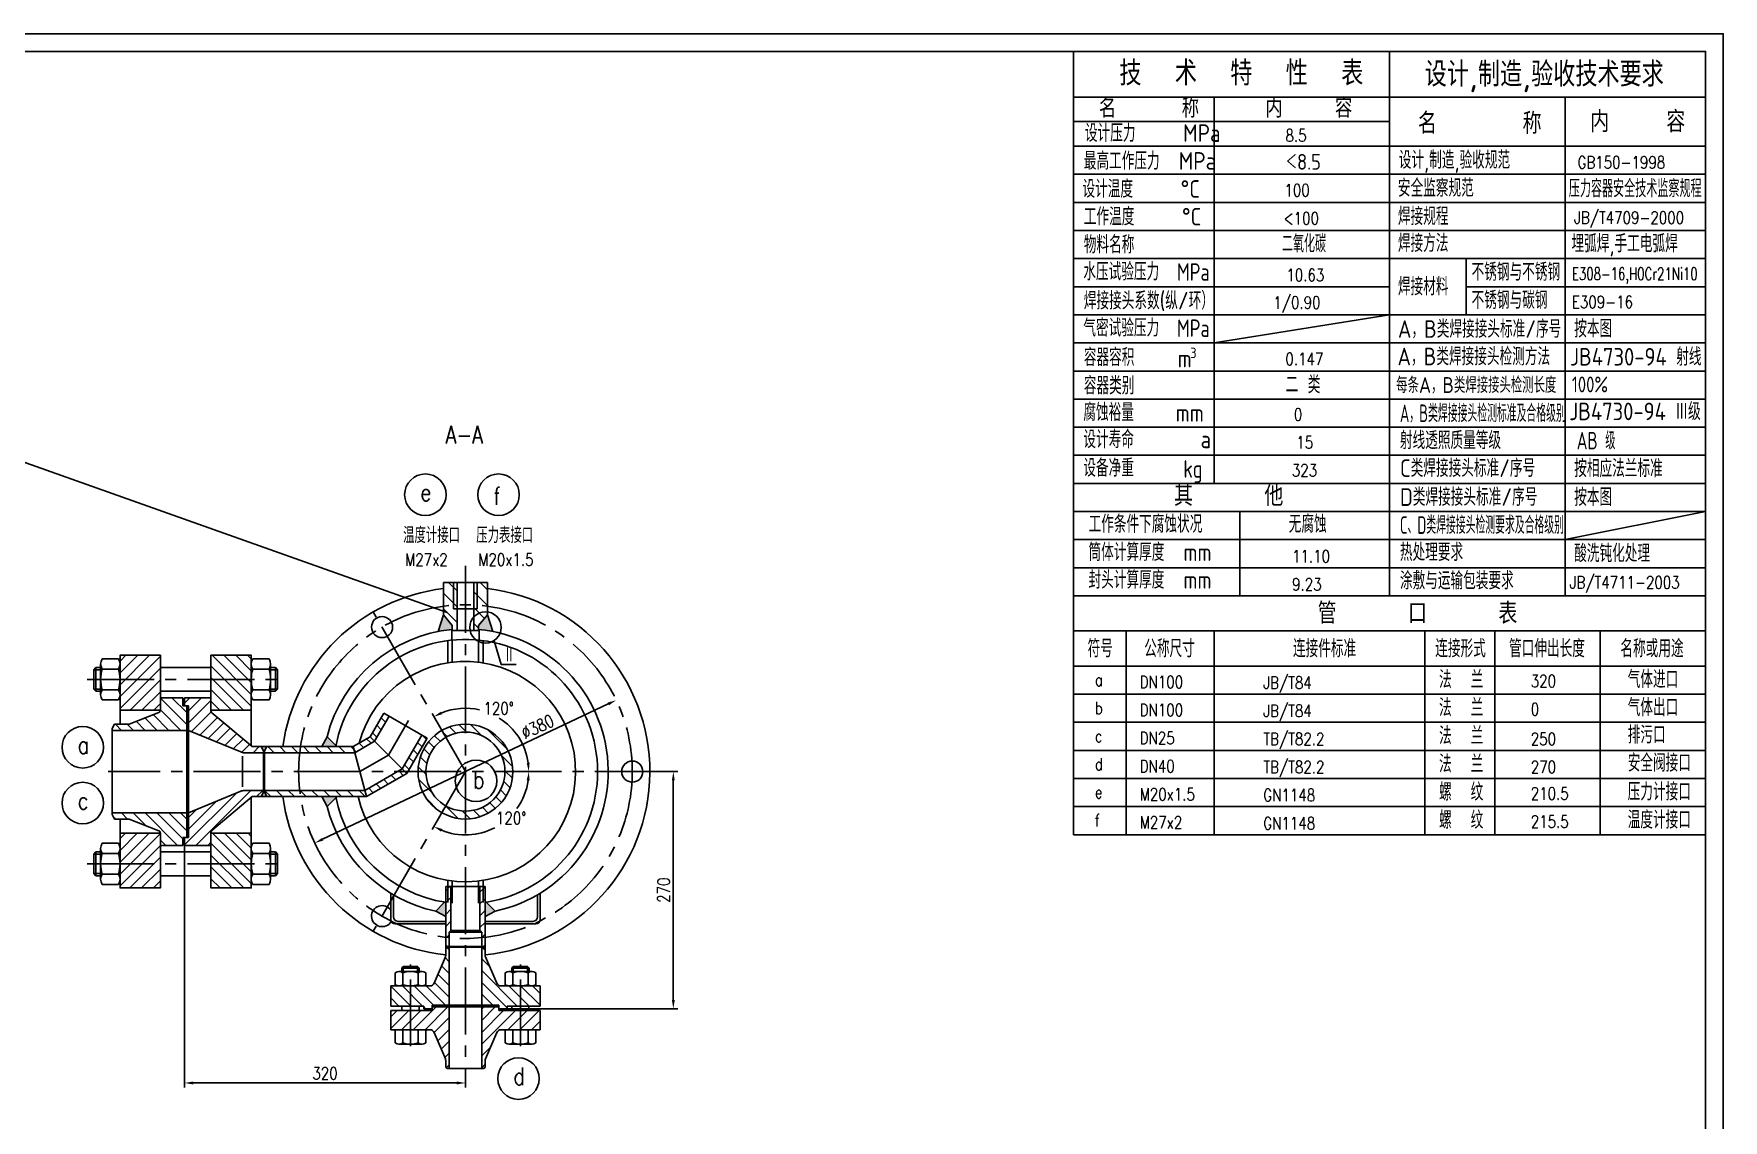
# Model space of a CAD drawing. Header units: millimetres. Extents: x 0 to 1761, y 0 to 1006.
# Drawn here: x 1279.9 to 1761, y 284.7 to 594 of the extents above; entities that cross this region are included whole.
import ezdxf
from ezdxf.enums import TextEntityAlignment as Align

# ---------------------------------------------------------------- set-up
doc = ezdxf.new("R2010")
doc.units = ezdxf.units.MM
doc.linetypes.add('CENTER2', pattern=[28.575, 19.05, -3.175, 3.175, -3.175])
doc.layers.add('AM_5', color=3, linetype='Continuous', lineweight=25)
doc.styles.add('HZXT', font='gbenor.shx', dxfattribs={"bigfont": 'gbcbig.shx'})
doc.styles.get("Standard").update_dxf_attribs({"font": 'txt.shx', "width": 0.8, "height": 3.5})
doc.dimstyles.new('AM_GB', dxfattribs={"dimtxt": 3.5, "dimasz": 2.5, "dimexe": 1.25, "dimexo": 0, "dimgap": 1, "dimtad": 1, "dimdsep": 46, "dimtxsty": 'Standard', "dimcen": 0, "dimclrd": 4, "dimclre": 4, "dimclrt": 3, "dimadec": 0, "dimazin": 2, "dimtp": 0.1, "dimtm": 0.1, "dimtfac": 0.71, "dimtmove": 0, "dimatfit": 0, "dimfxl": 0, "dimlwd": -1, "dimlwe": -1, "dimarcsym": 0})
doc.dimstyles.new('AM_GB$3', dxfattribs={"dimtxt": 3.5, "dimasz": 2.5, "dimexe": 1.25, "dimexo": 0, "dimgap": 1, "dimtad": 1, "dimtoh": 1, "dimdsep": 46, "dimtxsty": 'Standard', "dimcen": 0, "dimclrd": 4, "dimclre": 4, "dimclrt": 3, "dimadec": 0, "dimazin": 2, "dimtp": 0.1, "dimtm": 0.1, "dimtfac": 0.71, "dimtofl": 0, "dimtmove": 0, "dimatfit": 0, "dimfxl": 0, "dimlwd": -1, "dimlwe": -1, "dimarcsym": 0})
pattern_1 = [(45, (1018.8755, 1786.8004), (-1.683798, 1.683798), [])]

# ---------------------------------------------------------------- blocks, each defined once
blk = doc.blocks.new('*D8')
at = {"color": 4, "transparency": 16777216}
for start, end in [(324.4458, 352.0508), (247.9492, 297.5688)]:
    blk.add_arc((1402.84, 383.96), 18.03, start, end, dxfattribs=at)
for points in [[(1420.28, 381.5), (1421.11, 381.44), (1420.87, 383.96)], [(1395.88, 366.87), (1396.25, 367.62), (1393.82, 368.34)]]:
    blk.add_solid(points, dxfattribs=at)
at = {"layer": 'Defpoints', "color": 0, "transparency": 16777216}
for p in [(1286.44, 383.96), (1402.84, 383.96), (1458.74, 383.96), (1405.97, 366.2), (1376.59, 338.5)]:
    blk.add_point(p, dxfattribs=at)
at = {"color": 3, "transparency": 16777216, "insert": (1415.84, 370.73), "char_height": 3.5, "attachment_point": 5}
blk.add_mtext('120°', dxfattribs=at)
blk = doc.blocks.new('*D107')
at = {"color": 4, "transparency": 16777216}
for start, end in [(77.1111, 112.0508), (7.9492, 57.7358)]:
    blk.add_arc((1402.84, 383.96), 18.03, start, end, dxfattribs=at)
for points in [[(1396.25, 400.3), (1395.88, 401.05), (1393.82, 399.58)], [(1421.11, 386.49), (1420.28, 386.43), (1420.87, 383.96)]]:
    blk.add_solid(points, dxfattribs=at)
at = {"layer": 'Defpoints', "color": 0, "transparency": 16777216}
for p in [(1379.09, 425.1), (1416.65, 395.55), (1301.07, 383.96), (1402.84, 383.96), (1458.74, 383.96)]:
    blk.add_point(p, dxfattribs=at)
at = {"color": 3, "transparency": 16777216, "insert": (1412.29, 401.96), "char_height": 3.5, "attachment_point": 5}
blk.add_mtext('120°', dxfattribs=at)
blk = doc.blocks.new('*D108')
at = {"color": 4, "transparency": 16777216}
blk.add_line((1362.17, 364.7), (1443.51, 403.22), dxfattribs=at)
for points in [[(1443.33, 403.6), (1443.69, 402.85), (1445.77, 404.29)], [(1361.99, 365.08), (1362.35, 364.33), (1359.91, 363.63)]]:
    blk.add_solid(points, dxfattribs=at)
at = {"layer": 'Defpoints', "color": 0, "transparency": 16777216}
for p in [(1445.77, 404.29), (1359.91, 363.63)]:
    blk.add_point(p, dxfattribs=at)
at = {"color": 3, "transparency": 16777216, "insert": (1423.38, 396.73), "char_height": 3.5, "attachment_point": 5, "rotation": 25.3404}
blk.add_mtext('∅380', dxfattribs=at)
blk = doc.blocks.new('*D130')
at = {"color": 4, "transparency": 16777216}
for p, q in [((1322.84, 362.96), (1322.84, 294.07)), ((1325.34, 295.32), (1400.34, 295.32)), ((1402.84, 296.85), (1402.84, 294.07))]:
    blk.add_line(p, q, dxfattribs=at)
for points in [[(1325.34, 295.74), (1325.34, 294.91), (1322.84, 295.32)], [(1400.34, 295.74), (1400.34, 294.91), (1402.84, 295.32)]]:
    blk.add_solid(points, dxfattribs=at)
at = {"layer": 'Defpoints', "color": 0, "transparency": 16777216}
for p in [(1322.84, 362.96), (1402.84, 296.85), (1402.84, 295.32)]:
    blk.add_point(p, dxfattribs=at)
at = {"color": 3, "transparency": 16777216, "insert": (1362.84, 298.07), "char_height": 3.5, "attachment_point": 5}
blk.add_mtext('320', dxfattribs=at)
blk = doc.blocks.new('*D141')
at = {"layer": 'AM_5', "color": 4, "transparency": 16777216}
for p, q in [((1458.74, 383.96), (1463.28, 383.96)), ((1462.03, 381.46), (1462.03, 318.96)), ((1414.71, 316.46), (1463.28, 316.46))]:
    blk.add_line(p, q, dxfattribs=at)
for points in [[(1461.62, 381.46), (1462.45, 381.46), (1462.03, 383.96)], [(1461.62, 318.96), (1462.45, 318.96), (1462.03, 316.46)]]:
    blk.add_solid(points, dxfattribs=at)
at = {"layer": 'Defpoints', "color": 0, "transparency": 16777216}
for p in [(1458.74, 383.96), (1414.71, 316.46), (1462.03, 316.46)]:
    blk.add_point(p, dxfattribs=at)
at = {"layer": 'AM_5', "color": 3, "transparency": 16777216, "insert": (1459.28, 350.21), "char_height": 3.5, "attachment_point": 5, "rotation": 90}
blk.add_mtext('270', dxfattribs=at)

msp = doc.modelspace()

# ---------------------------------------------------------------- hatches: boundary and pattern name
h = msp.add_hatch()
h.set_pattern_fill('ANSI31', color=4, angle=90, style=0)
h.set_pattern_definition([(135, (-50, 8e-07), (-2.245064, -2.245064), [])])
h.paths.add_polyline_path([(1406.213, 437.8375), (1405.213, 437.8375), (1405.213, 431.403, -0.00527297), (1406.213, 431.3424)])
h.paths.add_polyline_path([(1409.088, 437.8375), (1406.213, 437.8375), (1406.213, 431.3424, -0.01521344), (1409.088, 431.0495)])
h.paths.add_polyline_path([(1406.213, 431.3424, 0.00527297), (1405.213, 431.403), (1405.213, 430.3375), (1406.213, 430.3375)])
h.paths.add_polyline_path([(1409.088, 431.0495, 0.01521344), (1406.213, 431.3424), (1406.213, 430.3375), (1405.213, 430.3375), (1405.213, 424.0875), (1406.588, 424.0875), (1406.588, 425.5875), (1409.088, 428.5668)])
h.paths.add_polyline_path([(1400.463, 430.3375), (1399.463, 430.3375), (1399.463, 431.3424, 0.01521344), (1396.588, 431.0495), (1396.588, 428.5668), (1399.088, 425.5875), (1399.088, 424.0875), (1400.463, 424.0875)])
h.paths.add_polyline_path([(1399.463, 437.8375), (1396.588, 437.8375), (1396.588, 431.0495, -0.01521344), (1399.463, 431.3424)])
h.paths.add_polyline_path([(1400.463, 437.8375), (1399.463, 437.8375), (1399.463, 431.3424, -0.00527297), (1400.463, 431.403)])
h.paths.add_polyline_path([(1400.463, 431.403, 0.00527297), (1399.463, 431.3424), (1399.463, 430.3375), (1400.463, 430.3375)])
h = msp.add_hatch(color=4)
h.paths.add_polyline_path([(1409.088, 428.5668), (1406.588, 425.5875), (1406.588, 424.414, -0.02488174), (1410.588, 423.8414)])
h.paths.add_polyline_path([(1399.088, 425.5875), (1396.588, 428.5668), (1395.088, 423.8414, -0.02488174), (1399.088, 424.414)])
h = msp.add_hatch()
h.set_pattern_fill('ANSI31', color=4, scale=0.75, angle=90, style=0)
h.paths.add_polyline_path([(1323.463, 402.7125), (1322.338, 402.7125), (1322.338, 404.9625), (1315.963, 404.9625), (1315.963, 401.4588), (1315.9628, 401.4588, -0.30322986), (1315.4848, 400.7765), (1307.0941, 397.5134, -0.09298947), (1306.8223, 397.4625), (1302.9347, 397.4625), (1302.213, 396.2125), (1302.213, 395.7125), (1323.463, 395.7125)])
h.paths.add_polyline_path([(1323.463, 372.2125), (1302.213, 372.2125), (1302.213, 371.7125), (1302.9347, 370.4625), (1306.8223, 370.4625, -0.09298947), (1307.0941, 370.4115), (1315.4848, 367.1484, -0.30931024), (1315.963, 366.4494), (1315.963, 362.9625), (1322.338, 362.9625), (1322.338, 365.2125), (1323.463, 365.2125)])
h.paths.add_polyline_path([(1341.838, 362.1793), (1341.838, 366.4625), (1330.338, 366.4625), (1330.338, 357.7125), (1341.838, 357.7125), (1341.838, 362.0141, -0.0159943)])
h.paths.add_polyline_path([(1341.838, 357.7125), (1330.338, 357.7125), (1330.338, 350.8375), (1341.838, 350.8375), (1341.838, 353.2456, -0.0159943), (1341.838, 353.4108)])
h.paths.add_polyline_path([(1341.838, 405.7456, -0.0159943), (1341.838, 405.9108), (1341.838, 410.2125), (1330.338, 410.2125), (1330.338, 401.4625), (1341.838, 401.4625)])
h.paths.add_polyline_path([(1341.838, 414.5141, -0.0159943), (1341.838, 414.6793), (1341.838, 417.0875), (1330.338, 417.0875), (1330.338, 410.2125), (1341.838, 410.2125)])
h = msp.add_hatch()
h.set_pattern_fill('ANSI31', color=4, scale=0.75, style=0)
h.paths.add_polyline_path([(1330.6324, 400.6962, -0.23359249), (1330.338, 401.2919), (1330.338, 404.9625), (1322.838, 404.9625), (1322.838, 402.7125), (1323.963, 402.7125), (1323.963, 395.7125), (1338.8411, 389.5658, 0.10809117), (1339.8848, 389.3375), (1345.338, 389.3375), (1345.338, 389.8375), (1344.6163, 391.0875), (1342.088, 391.0875)])
h.paths.add_polyline_path([(1342.088, 376.8375), (1344.6163, 376.8375), (1345.338, 378.0875), (1345.338, 378.5875), (1339.8848, 378.5875, 0.10809117), (1338.8411, 378.3591), (1323.963, 372.2125), (1323.963, 365.2125), (1322.838, 365.2125), (1322.838, 362.9625), (1330.338, 362.9625), (1330.338, 366.633, -0.23359249), (1330.6324, 367.2287)])
h.paths.add_polyline_path([(1315.963, 366.4494, 0.00555899), (1315.9628, 366.4661), (1304.463, 366.4661), (1304.463, 362.1793, -0.0159943), (1304.463, 362.0141), (1304.463, 357.7125), (1315.963, 357.7125)])
h.paths.add_polyline_path([(1315.963, 357.7125), (1304.463, 357.7125), (1304.463, 353.4108, -0.0159943), (1304.463, 353.2456), (1304.463, 350.8375), (1315.963, 350.8375)])
h.paths.add_polyline_path([(1315.963, 410.2125), (1304.463, 410.2125), (1304.463, 405.9108, -0.0159943), (1304.463, 405.7456), (1304.463, 401.4588), (1315.9628, 401.4588, 0.00555899), (1315.963, 401.4755)])
h.paths.add_polyline_path([(1315.963, 417.0875), (1304.463, 417.0875), (1304.463, 414.6793, -0.0159943), (1304.463, 414.5141), (1304.463, 410.2125), (1315.963, 410.2125)])
h = msp.add_hatch()
h.set_pattern_fill('ANSI31', color=4, scale=0.75, angle=90, style=0)
h.paths.add_polyline_path([(1374.2173, 378.5875), (1374.6862, 376.8375), (1386.1147, 383.4357), (1385.588, 383.9625), (1383.5271, 383.9625)])
h.paths.add_polyline_path([(1384.8337, 384.7168), (1385.588, 383.9625), (1386.4189, 383.9625), (1391.9139, 393.4801), (1390.3983, 394.3551)])
h.paths.add_polyline_path([(1381.0885, 399.7301), (1379.573, 400.6051), (1375.683, 393.8674), (1376.9641, 392.5863)])
h.paths.add_polyline_path([(1376.9641, 392.5863), (1375.683, 393.8674), (1370.868, 391.0875), (1371.3369, 389.3375)])
h.paths.add_polyline_path([(1371.3369, 389.3375), (1370.868, 391.0875), (1355.8754, 391.0875, 0.00929214), (1355.6431, 389.3375)])
h.paths.add_polyline_path([(1355.6431, 389.3375, -0.00929214), (1355.8754, 391.0875), (1346.3097, 391.0875), (1345.588, 389.8375), (1345.588, 389.3375)])
h.paths.add_polyline_path([(1355.8754, 376.8375, -0.00929214), (1355.6431, 378.5875), (1345.588, 378.5875), (1345.588, 378.0875), (1346.3097, 376.8375)])
h.paths.add_polyline_path([(1374.6862, 376.8375), (1374.2173, 378.5875), (1355.6431, 378.5875, 0.00929214), (1355.8754, 376.8375)])
h = msp.add_hatch()
h.set_pattern_fill('ANSI31', color=4, scale=0.75, angle=90, style=0)
h.paths.add_polyline_path([(1402.838, 372.7125), (1402.838, 370.4625, 0.41421356), (1416.338, 383.9625), (1414.088, 383.9625, -0.41421356)])
h.paths.add_polyline_path([(1402.838, 397.4625), (1402.838, 395.2125, -0.41421356), (1414.088, 383.9625), (1416.338, 383.9625, 0.41421356)])
h.paths.add_polyline_path([(1396.088, 395.6538), (1397.213, 393.7052, -0.1316525), (1402.838, 395.2125), (1402.838, 397.4625, 0.1316525)])
h.paths.add_polyline_path([(1389.338, 383.9625), (1391.588, 383.9625, -0.26794919), (1397.213, 393.7052), (1396.088, 395.6538, 0.26794919)])
h.paths.add_polyline_path([(1391.588, 383.9625), (1389.338, 383.9625, 0.26794919), (1396.088, 372.2711), (1397.213, 374.2197, -0.26794919)])
h.paths.add_polyline_path([(1402.838, 370.4625), (1402.838, 372.7125, -0.1316525), (1397.213, 374.2197), (1396.088, 372.2711, 0.1316525)])
h = msp.add_hatch(color=4)
h.paths.add_polyline_path([(1345.588, 378.0875), (1345.588, 378.5875), (1345.338, 378.5875), (1345.338, 378.0875), (1344.6163, 376.8375), (1346.3097, 376.8375)])
h.paths.add_polyline_path([(1346.3097, 391.0875), (1344.6163, 391.0875), (1345.338, 389.8375), (1345.338, 389.3375), (1345.588, 389.3375), (1345.588, 389.8375)])
h = msp.add_hatch(color=4)
h.paths.add_polyline_path([(1363.444, 393.8872), (1361.944, 391.0875), (1365.8938, 391.0875, -0.00338802), (1365.9937, 391.5875), (1365.7437, 391.5875)])
h.paths.add_polyline_path([(1365.7437, 376.3375), (1365.9937, 376.3375, -0.00338802), (1365.8938, 376.8375), (1361.944, 376.8375), (1363.444, 374.0377)])
h = msp.add_hatch()
h.set_pattern_fill('ANSI31', color=4, scale=0.75, style=0)
h.set_pattern_definition(pattern_1)
h.paths.add_polyline_path([(1408.463, 336.7967), (1408.463, 351.2125), (1406.963, 351.2125), (1406.963, 338.7125), (1407.463, 338.2125), (1407.463, 336.6882, 0.00529421)])
h.paths.add_polyline_path([(1408.463, 334.5011), (1408.463, 336.7967, -0.00529421), (1407.463, 336.6882), (1407.463, 334.2125), (1407.963, 334.2125)])
h.paths.add_polyline_path([(1398.213, 334.2125), (1398.213, 336.6882, -0.00529421), (1397.213, 336.7967), (1397.213, 334.5011), (1397.713, 334.2125)])
h.paths.add_polyline_path([(1398.213, 336.6882), (1398.213, 338.2125), (1398.713, 338.7125), (1398.713, 351.2125), (1397.213, 351.2125), (1397.213, 336.7967, 0.00529421)])
h = msp.add_hatch(color=4)
h.paths.add_polyline_path([(1411.3196, 344.2327), (1408.963, 346.5893), (1408.963, 346.8393), (1408.463, 346.8393), (1408.463, 342.7327)])
h.paths.add_polyline_path([(1397.213, 342.7327), (1397.213, 346.8393), (1396.713, 346.8393), (1396.713, 346.5893), (1394.3564, 344.2327)])
h = msp.add_hatch()
h.set_pattern_fill('ANSI31', color=4, scale=0.75, angle=-90, style=0)
h.set_pattern_definition([(315, (1018.8755, 1786.8004), (1.683798, 1.683798), [])])
h.paths.add_polyline_path([(1387.213, 317.2125), (1387.213, 322.9625), (1383.9886, 322.9625, -0.0159943), (1383.8663, 322.9625), (1381.588, 322.9625), (1381.588, 317.2125)])
h.paths.add_polyline_path([(1392.7622, 322.9625), (1390.4838, 322.9625, -0.0159943), (1390.3615, 322.9625), (1387.213, 322.9625), (1387.213, 317.2125), (1390.963, 317.2125), (1390.963, 316.4625), (1393.338, 316.4625), (1393.338, 317.4625), (1398.213, 317.4625), (1398.213, 333.9625), (1397.713, 333.9625), (1397.213, 333.6738), (1397.213, 331.7179, -0.10112147), (1397.1128, 331.2275), (1393.912, 323.7221, -0.30050517)])
h.paths.add_polyline_path([(1411.764, 323.7221), (1408.5632, 331.2275, -0.10112147), (1408.463, 331.7179), (1408.463, 333.6738), (1407.963, 333.9625), (1407.463, 333.9625), (1407.463, 317.4625), (1412.338, 317.4625), (1412.338, 316.4625), (1414.713, 316.4625), (1414.713, 317.2125), (1418.463, 317.2125), (1418.463, 322.9625), (1415.3145, 322.9625, -0.0159943), (1415.1922, 322.9625), (1412.9138, 322.9625, -0.30050517)])
h.paths.add_polyline_path([(1418.463, 317.2125), (1424.088, 317.2125), (1424.088, 322.9625), (1421.8097, 322.9625, -0.0159943), (1421.6874, 322.9625), (1418.463, 322.9625)])
h = msp.add_hatch(color=4)
h.paths.add_polyline_path([(1408.463, 333.6738), (1408.463, 334.5011), (1407.963, 334.2125), (1407.463, 334.2125), (1407.463, 333.9625), (1407.963, 333.9625)])
h.paths.add_polyline_path([(1397.713, 333.9625), (1398.213, 333.9625), (1398.213, 334.2125), (1397.713, 334.2125), (1397.213, 334.5011), (1397.213, 333.6738)])
h = msp.add_hatch()
h.set_pattern_fill('ANSI31', color=4, scale=0.75, style=0)
h.set_pattern_definition(pattern_1)
h.paths.add_polyline_path([(1424.088, 310.4625), (1424.088, 315.9625), (1418.463, 315.9625), (1418.463, 310.4625)])
h.paths.add_polyline_path([(1412.338, 315.9625), (1412.338, 316.9625), (1407.463, 316.9625), (1407.463, 299.4625), (1407.963, 299.4625), (1408.463, 299.7511), (1408.463, 301.707, -0.10112147), (1408.5632, 302.1974), (1411.764, 309.7028, -0.30050517), (1412.9138, 310.4625), (1418.463, 310.4625), (1418.463, 315.9625)])
h.paths.add_polyline_path([(1398.213, 316.9625), (1393.338, 316.9625), (1393.338, 315.9625), (1387.213, 315.9625), (1387.213, 310.4625), (1392.7622, 310.4625, -0.30050517), (1393.912, 309.7028), (1397.1128, 302.1974, -0.10112147), (1397.213, 301.707), (1397.213, 299.7511), (1397.713, 299.4625), (1398.213, 299.4625)])
h.paths.add_polyline_path([(1381.588, 315.9625), (1381.588, 310.4625), (1387.213, 310.4625), (1387.213, 315.9625)])

# ---------------------------------------------------------------- linework, layer by layer
for p, q in [((1576, 366), (1576, 589)), ((1396.588, 437.8375), (1409.088, 437.8375)), ((1396.588, 428.5668), (1396.588, 437.8375)), ((1400.463, 437.8375), (1400.463, 424.0875)), ((1405.213, 437.8375), (1405.213, 424.0875)), ((1409.088, 428.5668), (1409.088, 437.8375)), ((1576, 434), (1756, 434)), ((1395.088, 423.8414), (1396.588, 428.5668)), ((1399.088, 425.5875), (1396.588, 428.5668)), ((1399.463, 430.3375), (1406.213, 430.3375)), ((1406.588, 425.5875), (1409.088, 428.5668)), ((1410.588, 423.8414), (1409.088, 428.5668)), ((1398.963, 424.4022), (1398.963, 421.3874)), ((1399.088, 424.0875), (1399.088, 425.5875)), ((1399.088, 424.0875), (1406.588, 424.0875)), ((1406.588, 424.0875), (1406.588, 425.5875)), ((1406.713, 424.4022), (1406.713, 421.3874)), ((1576, 424), (1756, 424)), ((1397.838, 414.9365), (1397.838, 421.2537)), ((1399.088, 415.1125), (1399.088, 421.4001)), ((1406.588, 415.1125), (1406.588, 421.4001)), ((1407.838, 414.9365), (1407.838, 421.2537)), ((1299.4027, 413.1353), (1304.0108, 413.1353)), ((1315.963, 413.5875), (1330.338, 413.5875)), ((1346.8983, 413.1353), (1342.2902, 413.1353)), ((1299.4027, 407.2896), (1304.0108, 407.2896)), ((1315.963, 406.8375), (1330.338, 406.8375)), ((1315.963, 404.9625), (1322.338, 404.9625)), ((1322.338, 402.7125), (1322.338, 404.9625)), ((1322.838, 404.9625), (1330.338, 404.9625)), ((1322.838, 404.9625), (1322.838, 402.7125)), ((1346.8983, 407.2896), (1342.2902, 407.2896)), ((1304.463, 401.4588), (1315.9628, 401.4588)), ((1307.0941, 397.5134), (1315.4848, 400.7765)), ((1322.338, 402.7125), (1323.963, 402.7125)), ((1323.463, 402.7125), (1323.463, 365.2125)), ((1323.963, 402.7125), (1323.963, 365.2125)), ((1330.338, 401.4625), (1341.838, 401.4625)), ((1342.088, 391.0875), (1330.5806, 400.7396)), ((1375.683, 393.8674), (1379.573, 400.6051)), ((1376.9641, 392.5863), (1381.0885, 399.7301)), ((1391.9139, 393.4801), (1379.573, 400.6051)), ((1302.9347, 397.4625), (1302.213, 396.2125)), ((1302.213, 396.2125), (1302.213, 371.7125)), ((1323.963, 395.7125), (1302.213, 395.7125)), ((1302.9347, 397.4625), (1306.8223, 397.4625)), ((1338.8411, 389.5658), (1323.963, 395.7125)), ((1342.088, 391.0875), (1370.868, 391.0875)), ((1345.338, 389.8375), (1344.6163, 391.0875)), ((1345.338, 389.8375), (1345.338, 378.0875)), ((1345.588, 389.8375), (1346.3097, 391.0875)), ((1345.588, 378.0875), (1345.588, 389.8375)), ((1361.944, 391.0875), (1363.444, 393.8872)), ((1365.7437, 391.5875), (1363.444, 393.8872)), ((1365.9937, 391.5875), (1365.7437, 391.5875)), ((1370.868, 391.0875), (1375.683, 393.8674)), ((1374.6862, 376.8375), (1370.868, 391.0875)), ((1371.3369, 389.3375), (1376.9641, 392.5863)), ((1386.1147, 383.4357), (1375.683, 393.8674)), ((1384.8337, 384.7168), (1390.3983, 394.3551)), ((1386.1147, 383.4357), (1391.9139, 393.4801)), ((1339.338, 379.647), (1339.338, 388.3815)), ((1345.338, 389.3375), (1339.8848, 389.3375)), ((1342.838, 389.3375), (1371.3369, 389.3375)), ((1374.2173, 378.5875), (1384.8337, 384.7168)), ((1374.6862, 376.8375), (1386.1147, 383.4357)), ((1338.8411, 378.3591), (1323.963, 372.2125)), ((1342.088, 376.8375), (1330.5806, 367.1853)), ((1345.338, 378.5875), (1339.8848, 378.5875)), ((1342.1163, 376.8375), (1374.6862, 376.8375)), ((1342.838, 378.5875), (1374.2173, 378.5875)), ((1345.338, 378.0875), (1344.6163, 376.8375)), ((1345.588, 378.0875), (1346.3097, 376.8375)), ((1361.944, 376.8375), (1363.444, 374.0377)), ((1365.7437, 376.3375), (1363.444, 374.0377)), ((1365.9937, 376.3375), (1365.7437, 376.3375)), ((1323.963, 372.2125), (1302.213, 372.2125)), ((1302.9347, 370.4625), (1302.213, 371.7125)), ((1302.9347, 370.4625), (1306.8223, 370.4625)), ((1304.463, 366.4661), (1315.9628, 366.4661)), ((1307.0941, 370.4115), (1315.4848, 367.1484)), ((1330.338, 366.4625), (1341.838, 366.4625)), ((1576, 366), (1756, 366)), ((1315.963, 362.9625), (1322.338, 362.9625)), ((1315.963, 361.0875), (1330.338, 361.0875)), ((1322.338, 365.2125), (1323.963, 365.2125)), ((1322.338, 362.9625), (1322.338, 365.2125)), ((1322.838, 365.2125), (1322.838, 362.9625)), ((1322.838, 362.9625), (1330.338, 362.9625)), ((1299.4027, 360.6353), (1304.0108, 360.6353)), ((1346.8983, 360.6353), (1342.2902, 360.6353)), ((1299.4027, 354.7896), (1304.0108, 354.7896)), ((1315.963, 354.3375), (1330.338, 354.3375)), ((1346.8983, 354.7896), (1342.2902, 354.7896)), ((1408.463, 351.2125), (1397.213, 351.2125)), ((1397.213, 351.2125), (1397.213, 333.1738)), ((1397.838, 352.9884), (1397.838, 346.6712)), ((1398.713, 351.2125), (1398.713, 338.7125)), ((1399.088, 352.8124), (1399.088, 346.5248)), ((1406.588, 352.8124), (1406.588, 346.5248)), ((1406.963, 351.2125), (1406.963, 338.7125)), ((1407.838, 352.9884), (1407.838, 346.6712)), ((1408.463, 351.2125), (1408.463, 333.1738)), ((1381.588, 349.3384), (1381.588, 341.8384)), ((1382.338, 349.0133), (1382.338, 342.5884)), ((1396.713, 346.5893), (1394.3564, 344.2327)), ((1396.713, 346.8393), (1396.713, 346.5893)), ((1396.713, 346.8393), (1397.213, 346.8393)), ((1408.963, 346.8393), (1408.463, 346.8393)), ((1408.963, 346.8393), (1408.963, 346.5893)), ((1408.963, 346.5893), (1411.3196, 344.2327)), ((1423.338, 342.5884), (1423.338, 349.0133)), ((1424.088, 341.8384), (1424.088, 349.3384)), ((1397.213, 342.7327), (1394.3564, 344.2327)), ((1408.463, 342.7327), (1411.3196, 344.2327)), ((1382.838, 340.5884), (1397.213, 340.5884)), ((1383.588, 341.3384), (1397.213, 341.3384)), ((1398.713, 338.7125), (1398.213, 338.2125)), ((1398.213, 338.2125), (1398.213, 299.4625)), ((1407.463, 338.2125), (1398.213, 338.2125)), ((1406.963, 338.7125), (1398.713, 338.7125)), ((1406.963, 338.7125), (1407.463, 338.2125)), ((1407.463, 338.2125), (1407.463, 299.4625)), ((1408.463, 341.3384), (1422.088, 341.3384)), ((1408.463, 340.5884), (1422.838, 340.5884)), ((1397.713, 334.2125), (1397.213, 334.5011)), ((1397.713, 333.9625), (1397.213, 333.6738)), ((1397.213, 333.6738), (1397.213, 331.7179)), ((1407.963, 334.2125), (1397.713, 334.2125)), ((1407.963, 333.9625), (1397.713, 333.9625)), ((1407.963, 334.2125), (1408.463, 334.5011)), ((1407.963, 333.9625), (1408.463, 333.6738)), ((1408.463, 333.6738), (1408.463, 331.7179)), ((1397.1128, 331.2275), (1393.912, 323.7221)), ((1408.5632, 331.2275), (1411.764, 323.7221)), ((1381.588, 317.2125), (1381.588, 322.9625)), ((1392.7622, 322.9625), (1381.588, 322.9625)), ((1385.01, 326.7109), (1385.01, 323.2974)), ((1389.3401, 326.7109), (1389.3401, 323.2974)), ((1424.088, 322.9625), (1412.9138, 322.9625)), ((1416.3358, 326.7109), (1416.3358, 323.2974)), ((1420.666, 326.7109), (1420.666, 323.2974)), ((1424.088, 317.2125), (1424.088, 322.9625)), ((1381.588, 317.2125), (1390.963, 317.2125)), ((1381.588, 315.9625), (1381.588, 310.4625)), ((1381.588, 315.9625), (1393.338, 315.9625)), ((1384.7509, 317.2125), (1384.7509, 315.9625)), ((1389.6751, 317.2125), (1389.6751, 315.9625)), ((1390.963, 316.4625), (1390.963, 317.2125)), ((1390.963, 316.9625), (1390.963, 316.4625)), ((1393.338, 316.4625), (1390.963, 316.4625)), ((1412.338, 317.4625), (1393.338, 317.4625)), ((1393.338, 317.4625), (1393.338, 315.9625)), ((1412.338, 316.9625), (1393.338, 316.9625)), ((1412.338, 317.4625), (1412.338, 315.9625)), ((1414.713, 316.4625), (1412.338, 316.4625)), ((1424.088, 315.9625), (1412.338, 315.9625)), ((1424.088, 317.2125), (1414.713, 317.2125)), ((1414.713, 316.4625), (1414.713, 317.2125)), ((1414.713, 317.2125), (1414.713, 316.4625)), ((1416.0009, 317.2125), (1416.0009, 315.9625)), ((1420.9251, 317.2125), (1420.9251, 315.9625)), ((1424.088, 315.9625), (1424.088, 310.4625)), ((1392.7622, 310.4625), (1381.588, 310.4625)), ((1385.01, 306.7142), (1385.01, 310.4625)), ((1389.3401, 306.7142), (1389.3401, 310.4625)), ((1397.1128, 302.1974), (1393.912, 309.7028)), ((1408.5632, 302.1974), (1411.764, 309.7028)), ((1424.088, 310.4625), (1412.9138, 310.4625)), ((1416.3358, 306.7142), (1416.3358, 310.4625)), ((1420.666, 306.7142), (1420.666, 310.4625)), ((1397.213, 299.7511), (1397.213, 301.707)), ((1397.713, 299.4625), (1397.213, 299.7511)), ((1407.963, 299.4625), (1397.713, 299.4625)), ((1407.963, 299.4625), (1408.463, 299.7511)), ((1408.463, 299.7511), (1408.463, 301.707))]:
    msp.add_line(p, q)
at = {"color": 4}
for p, q in [((1666, 434), (1666, 589)), ((1576, 576), (1756, 576)), ((1616, 576), (1616, 466)), ((1716, 576), (1716, 434)), ((1576, 569), (1666, 569)), ((1576, 562), (1756, 562)), ((1576, 554), (1756, 554)), ((1576, 546), (1756, 546)), ((1576, 546), (1666, 546)), ((1576, 538), (1756, 538)), ((1576, 530), (1756, 530)), ((1687.8214, 514), (1687.8214, 530)), ((1576, 522), (1666, 522)), ((1687.8214, 522), (1756, 522)), ((1576, 514), (1756, 514)), ((1616, 506), (1666, 514)), ((1576, 506), (1756, 506)), ((1576, 498), (1756, 498)), ((1576, 490), (1756, 490)), ((1576, 482), (1756, 482)), ((1397.6237, 429.2499), (1273.3838, 473.4079)), ((1576, 474), (1756, 474)), ((1576, 466), (1756, 466)), ((1576, 458), (1756, 458)), ((1623.3379, 457.7462), (1623.3379, 434)), ((1716, 450), (1756, 458)), ((1576, 450), (1756, 450)), ((1399.463, 437.8375), (1399.463, 430.3375)), ((1406.213, 437.8375), (1406.213, 430.3375)), ((1576, 442), (1756, 442)), ((1666, 442), (1756, 442)), ((1591, 366), (1591, 424)), ((1616, 366), (1616, 424)), ((1676, 366), (1676, 424)), ((1696, 366), (1696, 424)), ((1726, 366), (1726, 424)), ((1412.9856, 414.4658), (1410.9766, 421.2278)), ((1412.9856, 414.4658), (1417.289, 414.4658)), ((1576, 414), (1756, 414)), ((1756, 406), (1576, 406)), ((1576, 398), (1756, 398)), ((1576, 390), (1756, 390)), ((1576, 382), (1756, 382)), ((1576, 374), (1756, 374))]:
    msp.add_line(p, q, dxfattribs=at)
at = {"color": 1, "linetype": 'CENTER2'}
for p, q in [((1402.838, 442.5059), (1402.838, 296.8524)), ((1402.838, 383.9625), (1376.588, 429.4288)), ((1295.0993, 410.2125), (1351.1051, 410.2125)), ((1380.8989, 388.6516), (1386.5754, 398.4835)), ((1372.7771, 383.9625), (1380.8989, 388.6516)), ((1458.7436, 383.9625), (1301.0706, 383.9625)), ((1402.838, 383.9625), (1376.588, 338.4961)), ((1295.0993, 357.7125), (1351.1051, 357.7125)), ((1387.213, 305.7574), (1387.213, 329.0156)), ((1418.463, 305.7574), (1418.463, 329.0156))]:
    msp.add_line(p, q, dxfattribs=at)
at = {"color": 4, "linetype": 'ByBlock'}
for p, q in [((1296.9705, 412.9575), (1298.9505, 412.9575)), ((1349.3305, 412.9575), (1347.3505, 412.9575)), ((1296.9705, 407.4675), (1298.9505, 407.4675)), ((1349.3305, 407.4675), (1347.3505, 407.4675)), ((1296.9705, 360.4575), (1298.9505, 360.4575)), ((1349.3305, 360.4575), (1347.3505, 360.4575)), ((1296.9705, 354.9675), (1298.9505, 354.9675)), ((1349.3305, 354.9675), (1347.3505, 354.9675)), ((1385.1417, 328.5125), (1385.1417, 327.0458)), ((1389.2084, 328.5125), (1389.2084, 327.0458)), ((1416.4676, 328.5125), (1416.4676, 327.0458)), ((1420.5342, 328.5125), (1420.5342, 327.0458))]:
    msp.add_line(p, q, dxfattribs=at)
at = {"color": 4}
msp.add_lwpolyline([(920, 594), (1761, 594), (1761, 0), (920, 0)], close=True, dxfattribs=at)
msp.add_lwpolyline([(945, 589), (1756, 589), (1756, 5), (945, 5)], close=True)
for points in [[(1298.9505, 405.7456), (1298.9505, 414.6793)], [(1299.4027, 416.0581), (1304.0108, 416.0581)], [(1315.963, 401.4755), (1315.963, 417.0875), (1304.463, 417.0875), (1304.463, 397.4625)], [(1330.338, 401.2919), (1330.338, 417.0875), (1341.838, 417.0875), (1341.838, 391.2971)], [(1346.8983, 416.0581), (1342.2902, 416.0581)], [(1347.3505, 405.7456), (1347.3505, 414.6793)], [(1298.9505, 406.8375), (1297.6005, 406.8375), (1296.9705, 407.4675), (1296.9705, 412.9575), (1297.6005, 413.5875), (1298.9505, 413.5875)], [(1297.6005, 406.8375), (1297.6005, 413.5875)], [(1347.3505, 406.8375), (1348.7005, 406.8375), (1349.3305, 407.4675), (1349.3305, 412.9575), (1348.7005, 413.5875), (1347.3505, 413.5875)], [(1348.7005, 406.8375), (1348.7005, 413.5875)], [(1304.0108, 404.3668), (1299.4027, 404.3668)], [(1342.2902, 404.3668), (1346.8983, 404.3668)], [(1330.338, 366.633), (1330.338, 350.8375), (1341.838, 350.8375), (1341.838, 376.6278)], [(1315.963, 366.4494), (1315.963, 350.8375), (1304.463, 350.8375), (1304.463, 370.4625)], [(1298.9505, 361.0875), (1297.6005, 361.0875), (1296.9705, 360.4575), (1296.9705, 354.9675), (1297.6005, 354.3375), (1298.9505, 354.3375)], [(1297.6005, 361.0875), (1297.6005, 354.3375)], [(1298.9505, 362.1793), (1298.9505, 353.2456)], [(1304.0108, 363.5581), (1299.4027, 363.5581)], [(1342.2902, 363.5581), (1346.8983, 363.5581)], [(1347.3505, 362.1793), (1347.3505, 353.2456)], [(1347.3505, 361.0875), (1348.7005, 361.0875), (1349.3305, 360.4575), (1349.3305, 354.9675), (1348.7005, 354.3375), (1347.3505, 354.3375)], [(1348.7005, 361.0875), (1348.7005, 354.3375)], [(1299.4027, 351.8668), (1304.0108, 351.8668)], [(1346.8983, 351.8668), (1342.2902, 351.8668)], [(1389.6751, 327.0458), (1389.6751, 328.0458), (1389.2084, 328.5125), (1385.1417, 328.5125), (1384.6751, 328.0458), (1384.6751, 327.0458)], [(1389.6751, 328.0458), (1384.6751, 328.0458)], [(1416.0009, 327.0458), (1416.0009, 328.0458), (1416.4676, 328.5125), (1420.5342, 328.5125), (1421.0009, 328.0458), (1421.0009, 327.0458)], [(1416.0009, 328.0458), (1421.0009, 328.0458)], [(1382.8449, 326.7109), (1382.8449, 323.2974)], [(1390.4838, 327.0458), (1383.8663, 327.0458)], [(1391.5052, 323.2974), (1391.5052, 326.7109)], [(1414.1708, 323.2974), (1414.1708, 326.7109)], [(1415.1922, 327.0458), (1421.8097, 327.0458)], [(1422.831, 326.7109), (1422.831, 323.2974)], [(1382.8449, 306.7142), (1382.8449, 310.4625)], [(1391.5052, 310.4625), (1391.5052, 306.7142)], [(1414.1708, 310.4625), (1414.1708, 306.7142)], [(1422.831, 306.7142), (1422.831, 310.4625)], [(1390.4838, 306.3792), (1383.8663, 306.3792)], [(1415.1922, 306.3792), (1421.8097, 306.3792)]]:
    msp.add_lwpolyline(points)
for centre, radius in [((1391.4219, 462.7937), 5.9132), ((1412.2563, 462.7937), 5.9132), ((1408.5401, 424.9965), 4.4877), ((1293.858, 390.9013), 5.9132), ((1405.8643, 381.3412), 5.9132), ((1293.858, 375.0198), 5.9132), ((1417.9413, 296.5811), 5.9132)]:
    msp.add_circle(centre, radius, dxfattribs=at)
at = {"color": 1, "linetype": 'CENTER2'}
msp.add_circle((1402.838, 383.9625), 47.5, dxfattribs=at)
for centre, radius in [((1379.088, 425.0987), 3), ((1402.838, 383.9625), 13.5), ((1402.838, 383.9625), 11.25), ((1450.338, 383.9625), 3)]:
    msp.add_circle(centre, radius)
for centre, radius, start, end in [((1402.838, 383.9625), 52.5, 96.837141, 172.200074), ((1402.838, 383.9625), 52.5, 276.15064, 83.162859), ((1402.838, 383.9625), 40.625, 95.296381, 165.859419), ((1402.838, 383.9625), 40.625, 282.050794, 84.703619), ((1402.838, 383.9625), 37.625, 279.368916, 169.084051), ((1301.5307, 414.5967), 2.5816, 145.521282, 214.478718), ((1301.8828, 414.5967), 2.5816, 325.521282, 34.478718), ((1344.4182, 414.5967), 2.5816, 145.521282, 214.478718), ((1344.7703, 414.5967), 2.5816, 325.521282, 34.478718), ((1402.838, 383.9625), 31.375, 193.125904, 165.077504), ((1308.6233, 410.2125), 9.6728, 162.412046, 197.587954), ((1294.7902, 410.2125), 9.6728, 342.412046, 17.587954), ((1351.5108, 410.2125), 9.6728, 162.412046, 197.587954), ((1337.6777, 410.2125), 9.6728, 342.412046, 17.587954), ((1301.5307, 405.8282), 2.5816, 145.521282, 214.478718), ((1301.8828, 405.8282), 2.5816, 325.521282, 34.478718), ((1344.4182, 405.8282), 2.5816, 145.521282, 214.478718), ((1344.7703, 405.8282), 2.5816, 325.521282, 34.478718), ((1315.213, 401.4755), 0.75, 291.250506, 0), ((1331.088, 401.2919), 0.75, 180, 227.429273), ((1306.8223, 398.2125), 0.75, 270, 291.250506), ((1339.8848, 391.8375), 2.5, 245.323137, 270), ((1339.8848, 376.0875), 2.5, 90, 114.676863), ((1402.838, 383.9625), 52.5, 187.799926, 263.84936), ((1402.838, 383.9625), 37.625, 190.915949, 261.401952), ((1306.8223, 369.7125), 0.75, 68.749494, 90), ((1402.838, 383.9625), 40.625, 194.140581, 257.949206), ((1315.213, 366.4494), 0.75, 0, 68.749494), ((1331.088, 366.633), 0.75, 132.570727, 180), ((1301.5307, 362.0967), 2.5816, 145.521282, 214.478718), ((1301.8828, 362.0967), 2.5816, 325.521282, 34.478718), ((1344.4182, 362.0967), 2.5816, 145.521282, 214.478718), ((1344.7703, 362.0967), 2.5816, 325.521282, 34.478718), ((1308.6233, 357.7125), 9.6728, 162.412046, 197.587954), ((1294.7902, 357.7125), 9.6728, 342.412046, 17.587954), ((1351.5108, 357.7125), 9.6728, 162.412046, 197.587954), ((1337.6777, 357.7125), 9.6728, 342.412046, 17.587954), ((1301.5307, 353.3282), 2.5816, 145.521282, 214.478718), ((1301.8828, 353.3282), 2.5816, 325.521282, 34.478718), ((1344.4182, 353.3282), 2.5816, 145.521282, 214.478718), ((1344.7703, 353.3282), 2.5816, 325.521282, 34.478718), ((1379.088, 342.8262), 3, 33.55731, 330.251986), ((1382.838, 341.8384), 1.25, 180, 270), ((1383.588, 342.5884), 1.25, 180, 270), ((1422.088, 342.5884), 1.25, 270, 0), ((1422.838, 341.8384), 1.25, 270, 0), ((1395.963, 331.7179), 1.25, 336.903178, 0), ((1409.713, 331.7179), 1.25, 180, 203.096822), ((1383.9275, 325.1345), 1.9123, 55.521282, 124.478718), ((1383.9275, 324.8737), 1.9123, 235.521282, 304.478718), ((1387.1751, 319.8807), 7.1651, 72.412046, 107.587954), ((1387.1751, 330.1275), 7.1651, 252.412046, 287.587954), ((1390.4227, 325.1345), 1.9123, 55.521282, 124.478718), ((1390.4227, 324.8737), 1.9123, 235.521282, 304.478718), ((1392.7622, 324.2125), 1.25, 270, 336.903178), ((1412.9138, 324.2125), 1.25, 203.096822, 270), ((1415.2533, 325.1345), 1.9123, 55.521282, 124.478718), ((1415.2533, 324.8737), 1.9123, 235.521282, 304.478718), ((1418.5009, 319.8807), 7.1651, 72.412046, 107.587954), ((1418.5009, 330.1275), 7.1651, 252.412046, 287.587954), ((1421.7485, 325.1345), 1.9123, 55.521282, 124.478718), ((1421.7485, 324.8737), 1.9123, 235.521282, 304.478718), ((1392.7622, 309.2125), 1.25, 23.096822, 90), ((1412.9138, 309.2125), 1.25, 90, 156.903178), ((1383.9275, 308.2905), 1.9123, 235.521282, 304.478718), ((1387.1751, 313.5443), 7.1651, 252.412046, 287.587954), ((1390.4227, 308.2905), 1.9123, 235.521282, 304.478718), ((1415.2533, 308.2905), 1.9123, 235.521282, 304.478718), ((1418.5009, 313.5443), 7.1651, 252.412046, 287.587954), ((1421.7485, 308.2905), 1.9123, 235.521282, 304.478718), ((1395.963, 301.707), 1.25, 0, 23.096822), ((1409.713, 301.707), 1.25, 156.903178, 180)]:
    msp.add_arc(centre, radius, start, end)

# ---------------------------------------------------------------- texts
at = {"color": 3, "style": 'HZXT'}
for s, height, width, p in [('技  术  特  性  表', 7, 1.25, (1589.0526, 579.2831)), ('设计,制造,验收技术要求', 7, 1.25, (1676.0074, 578.9832)), ('名     称', 5.5, 1.25, (1583.2049, 570.1021)), ('内    容', 5.5, 1.25, (1630.5733, 570.1454)), ('内    容', 6, 1.25, (1723.1276, 565.9982)), ('名      称', 6, 1.25, (1674.0697, 565.5188)), ('二氧化碳', 5, 0.871987, (1635.3362, 531.7429)), ('MPa', 5, 0.871987, (1605.4603, 523.6925)), ('MPa', 5, 0.871987, (1605.4603, 507.6745)), ('100%', 4.5, 0.9, (1717.8753, 491.9324)), ('A，B类焊接接头检测标准及合格级别', 5, 0.7, (1668.941, 483.475)), ('AB 级', 5, 0.8, (1719.2846, 475.676)), ('kg', 5, 0.871987, (1607.2882, 467.6309)), ('其     他', 6, 1.25, (1604.6102, 459.5662)), ('C、D类焊接接头检测要求及合格级别', 5, 0.7, (1668.941, 451.6523)), ('管     口     表', 6, 1.25, (1645.5166, 426.0438))]:
    msp.add_text(s, height=height, dxfattribs=dict(at, width=width)).set_placement(p)
for s, height, p in [('设计压力     MPa', 5, (1579.2312, 563.2394)), ('最高工作压力  MPa', 5, (1578.9241, 555.308)), ('设计,制造,验收规范', 5, (1668.6149, 555.5674)), ('设计温度     %%DC', 5, (1578.547, 547.3271)), ('安全监察规范', 5, (1668.371, 547.5883)), ('工作温度     %%DC', 5, (1578.9241, 539.4397)), ('焊接规程', 5, (1668.371, 539.5375)), ('物料名称', 5, (1578.9241, 531.4745)), ('焊接方法', 5, (1668.371, 531.8852)), ('埋弧焊,手工电弧焊', 5, (1717.7926, 531.7624)), ('水压试验压力', 5, (1578.7853, 523.7889)), ('焊接材料', 5, (1668.371, 519.5496)), ('不锈钢与不锈钢', 5, (1689.3472, 523.6835)), ('焊接接头系数(纵/环）', 5, (1578.9241, 515.5251)), ('不锈钢与碳钢', 5, (1689.3472, 515.6835)), ('气密试验压力', 5, (1578.7853, 507.7899)), ('A，B类焊接接头标准/序号', 5, (1668.371, 507.4599)), ('按本图', 5, (1718.5743, 507.5547)), ('A，B类焊接接头检测方法', 5, (1668.251, 499.6344)), ('容器容积', 5, (1578.9241, 499.4125)), ('m', 5, (1605.6551, 499.0385)), ('3', 3, (1609.2292, 501.6724)), ('JB4730-94 射线', 5, (1717.3642, 499.5547)), ('容器类别', 5, (1578.9241, 491.3506)), ('二 类', 5, (1636.375, 491.6494)), ('每条A，B类焊接接头检测长度', 4.5, (1667.8865, 491.7635)), ('腐蚀裕量', 5, (1578.7853, 483.7531)), ('mm', 5, (1605.0825, 483.5828)), ('JB4730-94 Ⅲ级', 5, (1717.1311, 483.9975)), ('设计寿命       a', 5, (1578.7853, 476.0392)), ('射线透照质量等级', 5, (1668.941, 475.7635)), ('设备净重', 5, (1578.7853, 467.9253)), ('C类焊接接头标准/序号', 5, (1668.941, 467.8531)), ('按相应法兰标准', 5, (1718.5739, 467.78)), ('D类焊接接头标准/序号', 5, (1668.941, 459.6224)), ('按本图', 5, (1718.5739, 459.5929)), ('工作条件下腐蚀状况', 5, (1580.269, 451.9253)), ('无腐蚀', 5, (1637.2738, 451.9253)), ('温度计接口', 4.5, (1385.0782, 449.027)), ('压力表接口', 4.5, (1405.9126, 449.027)), ('筒体计算厚度  mm', 5, (1580.269, 443.9253)), ('热处理要求', 5, (1668.941, 443.9137)), ('酸洗钝化处理', 5, (1718.5739, 443.5929)), ('封头计算厚度  mm', 5, (1580.269, 436.0522)), ('涂敷与运输包装要求', 5, (1668.941, 435.8296)), ('Ⅱ', 4.5, (1413.6367, 414.9139)), ('符号', 5, (1580, 416.5)), ('公称尺寸', 5, (1596.1314, 416.5)), ('连接件标准', 5, (1638.4812, 416.5)), ('连接形式', 5, (1679, 416.5)), ('管口伸出长度', 5, (1700, 416.5)), ('名称或用途', 5, (1731.7175, 416.5)), ('法  兰', 5, (1680.0746, 407.6873)), ('气体进口', 5, (1733.8039, 407.732)), ('法  兰', 5, (1680.0746, 399.6873)), ('气体出口', 5, (1733.8039, 399.732)), ('法  兰', 5, (1680.0746, 391.6873)), ('排污口', 5, (1733.8039, 391.9433)), ('法  兰', 5, (1680.0746, 383.6873)), ('安全阀接口', 5, (1733.8039, 383.9433)), ('螺  纹', 5, (1680.0746, 375.6873)), ('压力计接口', 5, (1733.8039, 375.732)), ('螺  纹', 5, (1680.0746, 367.6873)), ('温度计接口', 5, (1733.8039, 367.732))]:
    msp.add_text(s, height=height, dxfattribs=at).set_placement(p)
at = {"color": 3, "linetype": 'Continuous'}
for s, height, width, p in [('8.5', 3.5, 0.8, (1636.3655, 563.304)), ('GB150-1998', 3.5, 0.8, (1719.5285, 555.6422)), ('100', 3.5, 0.8, (1636.0474, 547.7248)), ('JB/T4709-2000', 3.5, 0.8, (1718.5386, 539.9268)), ('<100', 3.5, 0.8, (1635.8092, 539.7248)), ('10.63', 3.5, 0.8, (1636.6045, 523.5626)), ('E308-16,H0Cr21Ni10', 3.5, 0.7, (1717.915, 523.9268)), ('1/0.90', 3.5, 0.8, (1632.886, 515.7496)), ('E309-16', 3.5, 0.8, (1717.915, 515.9268)), ('0.147', 3.5, 0.8, (1636.3265, 499.6706)), ('0', 3.5, 0.8, (1638.7364, 483.8742)), ('A-A', 5, 0.8, (1397.2133, 477.3581)), ('15', 3.5, 0.8, (1639.4479, 475.9353)), ('323', 3.5, 0.8, (1638.1668, 467.9867)), ('11.10', 3.5, 0.8, (1638.2411, 443.5141)), ('9.23', 3.5, 0.8, (1638.2411, 435.5141)), ('JB/T4711-2003', 3.5, 0.8, (1717.278, 436.0651)), ('a', 3.5, 0.8, (1582.0559, 408.3316)), ('DN100', 3.5, 0.8, (1594.845, 407.7525)), ('JB/T84', 3.5, 0.8, (1630.0427, 407.5141)), ('320', 3.5, 0.8, (1706.1934, 407.973)), ('b', 3.5, 0.8, (1582.0559, 400.3316)), ('DN100', 3.5, 0.8, (1594.845, 399.7525)), ('JB/T84', 3.5, 0.8, (1630.0427, 399.5141)), ('0', 3.5, 0.8, (1706.1934, 399.973)), ('c', 3.5, 0.8, (1582.0559, 392.3316)), ('DN25', 3.5, 0.8, (1594.845, 391.7525)), ('TB/T82.2', 3.5, 0.8, (1630.0427, 391.5141)), ('250', 3.5, 0.8, (1706.1934, 391.5082)), ('d', 3.5, 0.8, (1582.0559, 384.3316)), ('DN40', 3.5, 0.8, (1594.845, 383.7525)), ('TB/T82.2', 3.5, 0.8, (1630.0427, 383.5141)), ('270', 3.5, 0.8, (1706.1934, 383.5082)), ('e', 3.5, 0.8, (1582.0559, 376.3316)), ('M20x1.5', 3.5, 0.8, (1594.845, 375.7525)), ('GN1148', 3.5, 0.8, (1630.0427, 375.5141)), ('210.5', 3.5, 0.8, (1706.1934, 375.973)), ('f', 3.5, 0.8, (1582.0559, 368.3316)), ('M27x2', 3.5, 0.8, (1594.845, 367.7525)), ('GN1148', 3.5, 0.8, (1630.0427, 367.5141)), ('215.5', 3.5, 0.8, (1706.1934, 367.973))]:
    msp.add_text(s, height=height, dxfattribs=dict(at, width=width)).set_placement(p)
at = {"color": 3, "linetype": 'Continuous', "style": 'HZXT'}
msp.add_text('＜8.5', height=4.5, dxfattribs=at).set_placement((1636.3943, 555.304))
at = {"color": 3, "style": 'HZXT', "width": 0.871987}
msp.add_text('压力容器安全技术监察规程', height=5, dxfattribs=at).set_placement((1717.0466, 547.4563), (1754.8434, 547.4563), align=Align.FIT)
at = {"color": 3, "width": 0.8}
for s, height, p in [('e', 5, (1389.9786, 460.9601)), ('f', 5, (1410.813, 459.9032)), ('M27x2', 3.5, (1385.6615, 442.5717)), ('M20x1.5', 3.5, (1406.4959, 442.5717)), ('a', 5, (1292.4146, 389.0677)), ('b', 5, (1404.9989, 379.1478)), ('c', 5, (1292.4146, 373.1862)), ('d', 5, (1416.498, 294.7475))]:
    msp.add_text(s, height=height, dxfattribs=at).set_placement(p)

# ---------------------------------------------------------------- dimensions: what is measured, and where the dimension line sits
at = {"color": 4}
for base, line1, line2, picture, middle in [((1416.6527, 395.5544), ((1458.7436, 383.9625), (1301.0706, 383.9625)), ((1402.838, 383.9625), (1379.088, 425.0987)), '*D107', (1412.294, 401.9618)), ((1405.9695, 366.2026), ((1458.7436, 383.9625), (1286.4376, 383.9625)), ((1402.838, 383.9625), (1376.588, 338.4961)), '*D8', (1415.8391, 370.7263))]:
    dim = msp.add_angular_dim_2l(base=base, line1=line1, line2=line2, dimstyle='AM_GB', override={"dimtmove": 1}, dxfattribs=at)
    dim.commit()
    dim.dimension.update_dxf_attribs({"geometry": picture, "text_midpoint": middle, "dimtype": 162})
dim = msp.add_diameter_dim_2p(p1=(1359.9084, 363.6327), p2=(1445.7676, 404.2922), dimstyle='AM_GB$3', override={"dimlfac": 4}, dxfattribs=at)
dim.commit()
dim.dimension.update_dxf_attribs({"geometry": '*D108', "text_midpoint": (1424.5579, 394.2482), "dimtype": 163})
dim = msp.add_linear_dim(base=(1402.838, 295.3223), p1=(1322.838, 362.9625), p2=(1402.838, 296.8524), dimstyle='AM_GB', override={"dimlfac": 4}, dxfattribs=at)
dim.commit()
dim.dimension.update_dxf_attribs({"geometry": '*D130', "text_midpoint": (1362.838, 298.0723)})
at = {"layer": 'AM_5'}
dim = msp.add_linear_dim(base=(1462.0344, 316.4625), p1=(1458.7436, 383.9625), p2=(1414.713, 316.4625), angle=90, dimstyle='AM_GB', override={"dimlfac": 4}, dxfattribs=at)
dim.commit()
dim.dimension.update_dxf_attribs({"geometry": '*D141', "text_midpoint": (1459.2844, 350.2125)})

doc.saveas('drawing.dxf')
